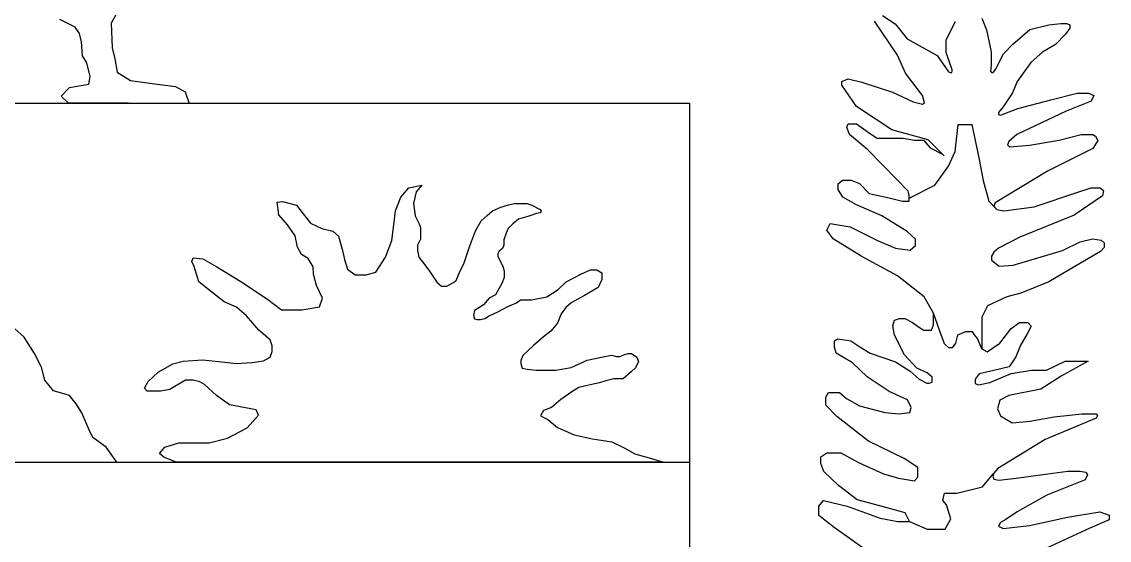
# Paper-space layout 'A3' of a CAD drawing. Header units: millimetres. Extents: x 67 to 487, y 39 to 336.
# Drawn here: x 314.67 to 322.53, y 127.39 to 131.13 of the extents above; entities that cross this region are included whole.
import ezdxf

# ---------------------------------------------------------------- set-up
doc = ezdxf.new("R2010")
doc.units = ezdxf.units.MM
doc.layers.add('ARQ_Vista 01', color=1, linetype='Continuous')

# ---------------------------------------------------------------- blocks, each defined once
blk = doc.blocks.new('BRASÃO ESTADO PARANÁ')
at = {"layer": 'ARQ_Vista 01'}
blk.add_line((3255.64, -31097.77), (3394.82, -31097.77), dxfattribs=at)
for points in [[(3332.42, -31048.64), (3331.75, -31049.9), (3331.84, -31052.57), (3332.13, -31053.79), (3332.39, -31055.24), (3333.84, -31056.15), (3336.21, -31056.48), (3338.75, -31056.81), (3339.8, -31057.38), (3340.24, -31058.64), (3327.05, -31058.59), (3326.3, -31057.86), (3327.18, -31056.92), (3329.3, -31056.53), (3329.46, -31055.7), (3329.09, -31054.21), (3328.61, -31053.46), (3328.49, -31051.92), (3328.49, -31051.92), (3328.49, -31051.92), (3328.27, -31051.03), (3327.8, -31050.32), (3326.14, -31049.49)], [(3422.57, -31064.35), (3420.82, -31062.6), (3416.89, -31061.52), (3413.02, -31058.96), (3411.41, -31056.65), (3411.41, -31056.25), (3412.1, -31055.95), (3413.59, -31056.32), (3416.93, -31057.41), (3419.2, -31058.45), (3420.21, -31058.71), (3420.43, -31058.58), (3420.23, -31057.79), (3418.38, -31055.35), (3417.5, -31053.39), (3414.99, -31049.68)], [(3415.85, -31049.04), (3417.23, -31049.96), (3418.53, -31051.59), (3421.8, -31053.42), (3423.07, -31055.18), (3423.23, -31055.25), (3423.4, -31055.25), (3423.46, -31055.12), (3423.46, -31054.99), (3422.8, -31053.07), (3422.8, -31051.71), (3423.8, -31049.71)], [(3426.68, -31049.34), (3427.18, -31050.61), (3427.7, -31053), (3427.7, -31054.47), (3427.63, -31055.13), (3427.75, -31055.27), (3427.92, -31055.27), (3428.17, -31054.95), (3429.05, -31053.22), (3430.07, -31052.17), (3431.91, -31050.58), (3433.98, -31050.08), (3435.3, -31049.91), (3435.96, -31049.91), (3436.28, -31050.06), (3436.28, -31050.42), (3435.8, -31051.08), (3434.73, -31052.23), (3433.3, -31053.04), (3432.04, -31054.18), (3430.53, -31056.25), (3430.04, -31057.49), (3429, -31059.02), (3428.49, -31059.63), (3428.49, -31059.85), (3428.74, -31059.92), (3430.62, -31059.18), (3434.23, -31058.25), (3437.08, -31057.51), (3438.31, -31057.51), (3438.89, -31057.77), (3438.6, -31058.41), (3435.87, -31059.49), (3430.5, -31062.04), (3429.64, -31062.81), (3429.49, -31063.15), (3429.71, -31063.38), (3431.89, -31063.2), (3435.12, -31062.63), (3437.52, -31062.03), (3438.8, -31062.03), (3439.08, -31062.21), (3439.35, -31062.68), (3438.79, -31063.55), (3433.86, -31066.01), (3428.13, -31069.48), (3428, -31069.83), (3428.31, -31070.2), (3429.1, -31070.34), (3432.4, -31069.9), (3437.16, -31068.31), (3438.63, -31067.86), (3439.58, -31067.86), (3439.97, -31068.14), (3439.84, -31068.7), (3436.75, -31070.83), (3430.85, -31073.24), (3428.52, -31074.44), (3428, -31074.87), (3427.76, -31075.3), (3427.76, -31075.73), (3428.58, -31076.4), (3430.11, -31076.29), (3435.47, -31074.68), (3437.4, -31073.73), (3438.76, -31073.4), (3439.7, -31073.55), (3440.04, -31073.84), (3440.04, -31074.34), (3439.64, -31074.79), (3437.46, -31076.07), (3433.99, -31078.1), (3430.93, -31079.34), (3429.4, -31079.72), (3427.29, -31080.73), (3426.68, -31081.96), (3426.68, -31083.47), (3426.68, -31085.4), (3427.26, -31085.74), (3428.64, -31084.77), (3429.89, -31083.19), (3430.79, -31082.52), (3431.72, -31082.52), (3432.07, -31082.94), (3431.6, -31083.85), (3430.89, -31085), (3430.41, -31086.27), (3429.67, -31087.36), (3428.01, -31087.77), (3426.39, -31088.12), (3425.95, -31088.7), (3425.95, -31089.19), (3426.31, -31089.34), (3427.56, -31089.07), (3429.9, -31088.11), (3432.1, -31087.72), (3433.74, -31087.72), (3435.78, -31086.74), (3438.29, -31086.74), (3435.35, -31088.38), (3433.13, -31089.8), (3429.63, -31090.5), (3428.67, -31091.01), (3428.38, -31091.96), (3428.71, -31092.72), (3430.01, -31093.49), (3431.91, -31093.29), (3434.58, -31092.82), (3437.58, -31092.5), (3439.17, -31092.5), (3439.3, -31092.68), (3439.16, -31092.96), (3433.58, -31095.31), (3428.45, -31098.46), (3428.01, -31098.98), (3427.9, -31099.34), (3428, -31099.62), (3428.53, -31099.74), (3430.44, -31099.51), (3433.9, -31099.05), (3436.06, -31098.73), (3437.37, -31098.73), (3438.04, -31098.84), (3438.22, -31099.13), (3437.97, -31099.68), (3433.78, -31101.36), (3430.55, -31103.18), (3429.29, -31104.01), (3428.71, -31104.36), (3428.52, -31104.75), (3429.01, -31104.99), (3431.88, -31104.67), (3436.04, -31103.75), (3439.54, -31103.19), (3440.59, -31103.54), (3440.59, -31104.07), (3438.47, -31104.96), (3433.73, -31107.13)], [(3415.5, -31108.37), (3410.58, -31104.9), (3408.91, -31103.6), (3408.91, -31102.56), (3409.41, -31101.96), (3412, -31102.58), (3415.6, -31103.86), (3417.53, -31104.22), (3418.79, -31104.22), (3418.32, -31103.29), (3415.56, -31102.54), (3413.1, -31101.87), (3411.07, -31100.3), (3409.46, -31098.79), (3409.13, -31097.91), (3409.13, -31097.2), (3409.77, -31096.76), (3411.32, -31096.76), (3413.24, -31097.82), (3415.98, -31099.04), (3417.59, -31099.52), (3419.34, -31099.79), (3419.72, -31099.39), (3419.72, -31098.33), (3418.23, -31097.38), (3418.23, -31097.38), (3414.34, -31095.47), (3410.86, -31092.79), (3409.68, -31091.55), (3409.68, -31090.66), (3409.98, -31090.16), (3410.8, -31090.16), (3411.15, -31090.16), (3411.93, -31090.84), (3413.36, -31091.64), (3416.11, -31092.34), (3417.68, -31092.48), (3418.82, -31092.34), (3419, -31091.81), (3418.58, -31090.97), (3416.6, -31090.05), (3414.19, -31088.45), (3412.57, -31086.92), (3411.62, -31086.35), (3410.81, -31085.87), (3410.63, -31085.24), (3410.63, -31084.52), (3410.97, -31084.33), (3412.41, -31084.54), (3413.38, -31085.2), (3414.52, -31085.86), (3417.27, -31086.84), (3418.87, -31087.84), (3419.86, -31088.71), (3420.68, -31089.16), (3420.96, -31089.16), (3421.29, -31089.04), (3421.29, -31088.51), (3420.72, -31088.03), (3419.6, -31087.52), (3418.27, -31086.05), (3417.18, -31083.91), (3417, -31082.91), (3417.15, -31082.28), (3417.72, -31082.09), (3418.29, -31082.09), (3419.13, -31082.53), (3419.88, -31083.08), (3420.38, -31083.36), (3421.2, -31083.36), (3421.43, -31082.78), (3421.43, -31081.51), (3420.41, -31079.73), (3417.48, -31077.43), (3413.53, -31075.31), (3410.46, -31073.39), (3409.79, -31072.48), (3410.16, -31071.75), (3412.32, -31072.1), (3415.32, -31073.58), (3417.29, -31074.43), (3418.89, -31074.63), (3419.45, -31074.15), (3419.45, -31073.45), (3418.56, -31072.6), (3415.8, -31070.9), (3413.03, -31069.7), (3411.52, -31068.86), (3411.01, -31068.02), (3411.01, -31067.4), (3411.48, -31067), (3412.43, -31067), (3413.34, -31067.37), (3414.41, -31068.47), (3416.57, -31068.93), (3418.03, -31069.3), (3418.78, -31069.3), (3418.78, -31068.65), (3418.64, -31068.21), (3417.38, -31066.9), (3414.26, -31063.7), (3412.24, -31062.03), (3411.95, -31061.22), (3412.11, -31060.85), (3412.33, -31060.85), (3413.01, -31060.85), (3414.56, -31061.94), (3415.27, -31062.44), (3416.6, -31062.44), (3417.27, -31062.44), (3418.11, -31062.44), (3419.33, -31062.64), (3420.32, -31062.64), (3421.04, -31063.48), (3422.39, -31064.17), (3422.57, -31064.35)], [(3394.82, -31058.62), (3394.82, -31155.11), (3393.31, -31164.48), (3390.45, -31173.71), (3388.07, -31178.08), (3384.03, -31183.72), (3379.87, -31189.6), (3376.23, -31193.66), (3373.58, -31196.16), (3371.81, -31197.68), (3369.53, -31199.47), (3366.18, -31201.81), (3362.61, -31203.98), (3358.22, -31206.26), (3353.98, -31208.11), (3350.56, -31209.37), (3346.94, -31210.51), (3343.92, -31211.31), (3340.28, -31212.1), (3335.17, -31212.91), (3332.71, -31213.18), (3327.63, -31213.49), (3323.45, -31213.51), (3321.54, -31213.45)], [(3255.56, -31058.62), (3394.82, -31058.62)], [(3418.78, -31068.98), (3421.57, -31067.56), (3423.04, -31065.47), (3423.78, -31063.89), (3424.11, -31060.95), (3425.61, -31060.95), (3426.38, -31064.76), (3426.83, -31067.03), (3427.45, -31069.31), (3428.31, -31070.2)], [(3332.34, -31097.77), (3331.18, -31096.14), (3329.72, -31095.06), (3329.3, -31094.15), (3328.55, -31092.37), (3327.92, -31091.4), (3327.18, -31090.49), (3325.43, -31089.99), (3324.49, -31088.84), (3324.14, -31087.41), (3323.38, -31085.92), (3322.26, -31084.15), (3321.19, -31083.18)], [(3338.84, -31097.77), (3337.47, -31097.23), (3336.99, -31096.83), (3337.59, -31096.12), (3339.1, -31095.64), (3342.44, -31095.64), (3344.42, -31095.15), (3346.55, -31094.02), (3347.82, -31092.63), (3347.56, -31092.05), (3344.63, -31091.5), (3343.22, -31090.48), (3341.91, -31089.31), (3341.4, -31089), (3340.67, -31088.81), (3339.86, -31088.81), (3338.12, -31089.83), (3337.16, -31090.03), (3335.67, -31090.03), (3335.37, -31089.68), (3335.76, -31088.95), (3336.87, -31087.96), (3338.47, -31087.05), (3339.58, -31086.75), (3341.74, -31086.61), (3344.45, -31086.89), (3345.37, -31087.01), (3347.13, -31086.9), (3348.35, -31086.71), (3349.08, -31086.33), (3349.3, -31085.71), (3349.3, -31085.09), (3349.07, -31084.43), (3347.85, -31083.38), (3347.2, -31082.62), (3346.49, -31081.81), (3345.39, -31080.86), (3344.06, -31080.28), (3342.73, -31079.24), (3341.29, -31078.11), (3340.79, -31076.44), (3340.54, -31075.87), (3340.68, -31075.47), (3341.74, -31075.59), (3343.26, -31076.47), (3344.76, -31077.38), (3345.87, -31078.06), (3348.77, -31079.99), (3350.33, -31081.15), (3352.52, -31081.15), (3354.46, -31080.81), (3354.77, -31079.89), (3354.12, -31078.48), (3353.82, -31077.25), (3353.75, -31076.46), (3353.21, -31075.55), (3352.5, -31075.1), (3352.05, -31074.31), (3351.81, -31073.08), (3350.98, -31071.89), (3350.01, -31070.79), (3349.84, -31069.4), (3350.42, -31069.33), (3351.95, -31069.72), (3352.68, -31070.67), (3353.47, -31071.71), (3354.71, -31072.29), (3355.91, -31072.57), (3356.53, -31073.1), (3356.92, -31074.53), (3357.19, -31075.65), (3357.52, -31076.72), (3358.34, -31077.33), (3359.54, -31077.33), (3360.61, -31077.03), (3361.67, -31075.4), (3362.35, -31073.58), (3362.55, -31071.87), (3362.74, -31070.35), (3363.33, -31068.88), (3364.2, -31067.84), (3365.63, -31067.55), (3364.99, -31068.28), (3364.7, -31069.56), (3364.89, -31070.89), (3365.32, -31071.77), (3365.46, -31072.17), (3365.46, -31073.46), (3365.13, -31074.11), (3365.13, -31074.69), (3365.3, -31075.4), (3365.94, -31076.25), (3366.46, -31076.92), (3367.26, -31078.12), (3367.77, -31078.57), (3368.36, -31078.57), (3369.31, -31078.03), (3369.83, -31076.81), (3370.2, -31076.15), (3370.83, -31074.28), (3371.48, -31072.55), (3372.09, -31071.46), (3372.75, -31070.88), (3373.33, -31070.37), (3374.25, -31069.94), (3375.08, -31069.71), (3375.71, -31069.57), (3376.41, -31069.57), (3377.1, -31069.57), (3377.62, -31069.72), (3378.54, -31070.2), (3378.63, -31070.39), (3378.52, -31070.56), (3378.09, -31070.64), (3377.6, -31070.82), (3377.18, -31070.97), (3376.16, -31071.28), (3375.53, -31071.78), (3375.05, -31072.29), (3374.8, -31072.8), (3374.57, -31073.53), (3374.57, -31074.11), (3374.42, -31074.46), (3374.04, -31074.77), (3373.92, -31074.99), (3373.92, -31075.32), (3374.11, -31075.72), (3374.47, -31076.51), (3374.58, -31076.97), (3374.58, -31077.63), (3374.35, -31078.28), (3374.06, -31078.79), (3373.66, -31079.51), (3372.96, -31079.89), (3372.33, -31080.61), (3371.82, -31080.93), (3371.36, -31081.21), (3371.25, -31081.73), (3371.36, -31082.14), (3371.65, -31082.22), (3372, -31082.22), (3372.48, -31082.09), (3372.9, -31081.86), (3373.96, -31081.33), (3375, -31080.8), (3375.95, -31080.4), (3376.39, -31080.07), (3377.58, -31080.07), (3379.25, -31079.75), (3380.49, -31078.93), (3381.37, -31078.1), (3383.02, -31077.22), (3384.01, -31076.78), (3384.72, -31076.78), (3385.24, -31077.1), (3385.24, -31077.83), (3384.83, -31078.72), (3383.35, -31079.59), (3381.91, -31080.4), (3381.32, -31080.89), (3380.8, -31081.6), (3380.41, -31082.62), (3379.67, -31083.49), (3378.89, -31084.1), (3377.81, -31085.04), (3376.63, -31086.14), (3376.43, -31086.66), (3376.43, -31087.01), (3376.57, -31087.51), (3377.1, -31087.64), (3378.08, -31087.75), (3380.24, -31087.75), (3381.91, -31087.45), (3383.63, -31086.65), (3385.2, -31086.31), (3386.29, -31086.11), (3386.83, -31086.24), (3387.22, -31086.24), (3387.74, -31086.03), (3388.12, -31085.92), (3388.48, -31085.92), (3389.05, -31086.3), (3389.23, -31086.79), (3388.92, -31087.46), (3388.5, -31087.87), (3387.56, -31088.68), (3386.55, -31088.68), (3385.68, -31088.89), (3385.01, -31089.11), (3383.99, -31089.34), (3382.73, -31089.62), (3381.96, -31090.1), (3380.79, -31090.94), (3379.75, -31091.79), (3378.89, -31092.14), (3378.56, -31092.71), (3379.35, -31093.1), (3380.41, -31093.97), (3382.22, -31094.78), (3384.23, -31095.21), (3386.33, -31095.56), (3387.7, -31096.19), (3388.83, -31096.87), (3390.92, -31097.45), (3391.95, -31097.77), (3338.84, -31097.77)], [(3426.68, -31085.4), (3426.23, -31084.28), (3425.88, -31083.87), (3425.67, -31083.54), (3424.91, -31083.54), (3424.05, -31083.91), (3423.82, -31084.77), (3423.47, -31085.3), (3423.08, -31085.3), (3422.63, -31084.85), (3422.1, -31083.48), (3421.43, -31081.51)], [(3418.79, -31104.22), (3420.74, -31105.07), (3422.68, -31105.07), (3423.29, -31103.95), (3422.82, -31102.41), (3422.43, -31101.93), (3422.63, -31101.13), (3423.95, -31101.13), (3426.75, -31100.47), (3428.01, -31098.98)]]:
    blk.add_lwpolyline(points, dxfattribs=at)

psp = doc.layouts.new('A3')

# ---------------------------------------------------------------- block references
at = {"layer": 'ARQ_Vista 01', "xscale": 0.06623285758541897, "yscale": 0.06623285759997088, "zscale": 0.0662328576}
psp.add_blockref('BRASÃO ESTADO PARANÁ', (94.6471, 2187.6436), dxfattribs=at)

doc.saveas('drawing.dxf')
